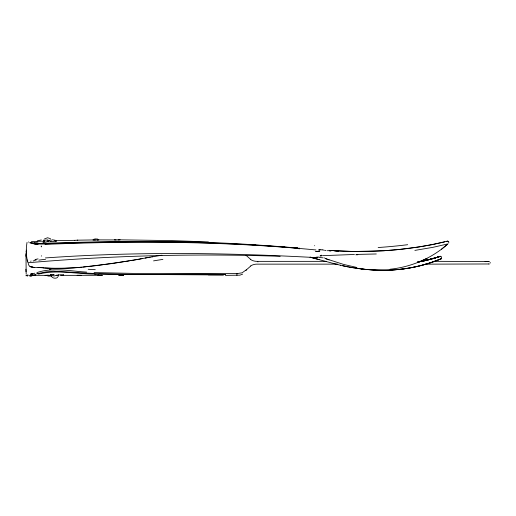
<?xml version="1.0" encoding="UTF-8"?>
<svg xmlns="http://www.w3.org/2000/svg" width="516" height="516" viewBox="0 0 516 516"><rect width="100%" height="100%" fill="white"/><g stroke="black" fill="none" stroke-linecap="round" stroke-linejoin="round"><path stroke-width="0.77" d="M25.884 256.259L26.568 250.15M25.981 253.737L26.174 274.209M490.181 263.076L490.181 262.412M26.097 251.937L26.413 250.286M27.032 242.385C25.929 248.88 26 255.794 27.767 262.173L27.129 259.967M448.739 243.03L448.785 241.752L447.669 241.088L432.356 244.565L418.973 246.919L399.261 249.473L383.878 250.744L353.776 251.505L328.724 250.35M48.943 240.895L50.323 239.882L51.581 240.204M44.35 240.701L45.595 240.043L47.459 240.114M313.928 257.497L313.651 257.723L314.347 257.51M361.277 268.552L360.6 268.83L349.326 267.101M237.134 273.603L242.127 272.809L246.525 269.649M246.358 269.881L250.795 265.985M63.623 275.151L63.649 275.131A3.999 0.4 3.8 0 1 63.358 275.234M441.567 249.17L447.933 243.887L432.969 247.325L414.877 250.395M447.495 244.274C431.647 258.393 411.213 266.991 390.161 269.223M44.221 239.101L47.498 237.753L50.491 238.676M446.669 241.623L448.301 241.288M30.599 261.322L31.115 261.012M58.611 275.97L58.114 276.06M50.703 274.744L50.652 274.77A4.064 0.529 -3.7 0 0 50.523 274.847A4.064 0.51 -4.6 0 1 50.71 274.77L53.664 274.628M57.676 277.421C55.747 278.737 52.8 278.434 51.452 276.441M318.237 256.807L317.617 257.084M418.921 262.051L426.984 258.342M48.304 241.372L44.879 242.217A1.464 0.342 -2 0 1 43.667 242.146A1.948 0.406 -0.8 0 1 43.518 242.107L43.163 241.94M439.78 259.355C442.212 259.696 441.664 255.285 440.574 256.652M440.916 258.897L440.909 258.226M441.032 258.851L431.673 262.341A151.065 151.046 82.8 0 1 390.625 270.081A148.569 148.55 80.1 0 1 387.206 270.197L376.074 270.094L364.947 269.313M438.948 259.683C416.328 268.72 391.567 271.829 367.366 269.539M93.499 239.379L95.157 238.914L97.73 239.063M242.604 274.164L239.863 275.176L225.66 275.363M440.374 256.329L439.748 256.529M439.58 256.581L439.219 256.691M438.368 256.962L430.112 259.303A184.915 184.896 80.9 0 1 419.018 261.812M34.843 273.177L31.134 274.222M320.01 256.13L322.184 255.71M36.913 272.596C53.058 267.127 70.144 271.184 86.63 272.106M446.617 241.378L447.565 241.12M34.946 259.554L38.061 258.877M444.844 241.83C408.769 250.376 371.41 252.898 334.445 250.782L338.528 251.04L330.459 250.46M36.759 273.861L45.924 271.906L53.187 271.216L76.878 272.5C125.046 275.802 173.415 273.68 221.648 274.377L225.518 274.66M37.416 240.843L41.325 239.953M27.458 275.176L26.658 275.351L28.199 275.073M29.863 275.363L30.547 275.228M32.218 274.899L31.379 275.073M38.423 274.144C57.012 269.404 76.155 274.022 95.002 274.08M32.985 274.828L32.585 274.912M417.457 262.109L420.134 261.593A185.083 185.063 83.5 0 0 440.483 256.291A184.973 184.954 81 0 1 420.121 261.599L417.45 262.102L424.049 260.767M35.327 274.783L32.192 275.318M32.153 274.996L31.347 275.144M141.842 258.684L145.577 257.987M36.004 274.751L34.727 274.983M142.3 258.6L141.003 258.839M141.203 258.8L112.449 263.508L83.218 267.036M145.196 258.058L146.125 257.884M140.1 259.006L140.655 258.903M146.028 257.903L148.298 257.49M146.667 257.787L147.208 257.69M139.004 259.206L139.552 259.109M138.449 259.309L137.346 259.509M147.705 257.594L148.84 257.394M148.544 257.445L161.921 255.226M136.521 259.658L134.037 260.096M149.382 257.297L150.221 257.142M30.463 275.241L30.102 275.305M133.483 260.193L130.941 260.625M151.904 256.852L152.742 256.704M129.264 260.909L97.04 265.527M55.786 241.185L56.315 241.004L54.277 241.288M32.102 275.325L45.311 275.344M77.793 240.172L92.919 239.946M96.486 265.592L93.17 265.979M92.616 266.037L91.513 266.166M90.958 266.224L88.197 266.527M87.643 266.585L86.533 266.701M85.43 266.811L85.985 266.759M399.532 269.384L388.825 270.145L378.66 270.178A190.049 190.03 84.1 0 1 349.764 267.178L347.778 266.804M120.099 239.837L171.886 240.604L208.406 241.933M84.876 266.869L81.831 267.172M82.063 267.146L77.684 267.559M81.006 267.249L80.451 267.301M320.191 249.725L318.74 249.847M319.036 249.821L319.372 249.789M80.174 267.327L79.341 267.404M78.239 267.507L78.793 267.456M77.181 240.217L77.748 240.166L74.891 240.327M45.376 257.948C134.708 251.576 224.473 252.634 313.851 257.49M76.865 275.363L61.069 275.344M79.935 275.312L99.84 275.299L99.04 275.312M118.874 275.357L120.757 275.299M77.826 267.546L64.481 268.417M77.129 267.611L76.02 267.707M29.148 262.67C112.598 255.485 196.48 253.375 280.182 256.323M75.465 267.752L74.362 267.843M98.846 239.914L97.047 240.011L98.73 239.914M73.807 267.888L52.735 268.449M117.829 239.934L120.08 239.83L117.422 239.94M51.497 275.305L51.806 275.305A1.097 0.884 -69.6 0 0 52.045 275.589L54.251 275.97L56.689 275.202M56.754 275.196L58.392 275.093M322.861 255.659L354.447 254.465M31.392 241.533L41.654 241.217M98.891 275.318L97.911 275.363M119.202 275.338L120.086 275.318M43.396 241.153L43.492 241.153A9.656 1.593 10 0 1 43.757 241.036M376.306 253.975L356.575 254.427M78.045 275.312L77.148 275.338L78.845 275.299M42.66 241.185L42.66 241.185A10.262 0.529 -2 0 0 43.267 241.146A9.546 0.419 -2.1 0 0 44.041 241.101M118.944 275.363L119.506 275.325M96.995 240.011L96.266 240.03M63.939 268.436L44.615 268.049M54.896 240.714L74.852 240.327M60.843 274.983L60.985 274.976A4.838 0.574 0 0 1 61.552 274.97L63.649 275.105L63.223 275.015M77.89 275.312L78.567 275.305M44.976 244.391C135.005 240.63 225.305 241.301 315.057 249.867L315.927 249.925M51.278 276.105L47.827 276.073M120.215 275.318L120.621 275.305M45.06 275.357L47.195 275.312M45.473 275.351L46.272 275.325M485.072 261.651L489.258 261.496L434.569 261.335M46.369 275.331L48.452 275.299A9.901 0.464 0 0 1 49.246 275.318L50.071 275.299M37.462 241.307L37.081 241.307M99.975 275.305L102.194 275.344M120.912 275.305L123.679 275.357L121.46 275.299M237.031 273.603L143.416 273.615L94.099 272.583M99.136 239.888L116.764 239.94M225.589 275.009L225.498 274.557L222.886 274.493M79.071 275.305L79.774 275.299L79.438 275.305M95.712 240.037L93.196 239.966M208.322 274.854L223.447 274.828M326.118 261.348L257.955 261.36L257.955 261.96M420.108 261.335L423.913 261.335M337.793 264.14L256.529 264.147A10.694 9.707 0.4 0 0 250.724 265.888M425.436 264.153L489.245 263.973L488.833 263.934M50.007 275.305L50.213 275.305A10.023 0.406 0 0 1 51.026 275.312L51.187 275.305A8.772 0.922 -6.4 0 0 51.413 275.37A10.494 0.387 0 0 0 51.142 275.312M257.716 261.36L256.529 261.341A10.694 9.707 -0.4 0 1 250.724 259.6M95.389 240.037L93.015 239.953M100.691 275.299L102.342 275.351M79.619 275.305L81.122 275.344M116.21 239.934L114.346 239.843M318.753 257.439L323.222 257.839M98.801 274.19L223.48 274.964M38.758 243.913L41.867 243.952A51.497 17.357 -1.9 0 0 43.247 243.939C128.136 240.546 213.263 240.875 297.951 248.241M39.035 243.41C110.643 241.127 182.38 239.927 253.924 244.803M51.735 268.417L38.061 267.481M50.923 241.211L50.529 241.185M37.584 244.32L34.404 244.023M253.93 244.803L255.214 244.887M255.226 244.887L267.727 245.706M49.233 241.107L48.685 240.779A1.258 1.258 0 0 0 48.543 240.63M58.018 276.06L56.25 275.286M267.714 245.706L280.22 246.609M280.201 246.616L297.229 247.983L295.1 247.803M43.77 267.991C39.132 266.121 27.509 270.132 28.257 262.27M282.329 246.777L284.458 246.938M52.232 239.785L55.167 240.237M36.21 243.778L35.868 243.745M297.945 248.241L299.093 248.338M330.891 251.053L329.24 250.892M364.528 269.268L365.031 269.32M364.696 269.288L363.87 269.204M364.032 269.217L363.232 269.133M363.548 269.165L362.632 269.068M362.922 269.1L362.09 269.004M328.234 250.782L327.292 250.673M362.355 269.036L361.845 268.978M361.961 268.991L361.219 268.907M361.31 268.913L360.858 268.862M326.041 250.524L324.861 250.325M32.308 266.791L30.018 266.475M51.323 275.26L51.142 275.234A9.939 0.49 0 0 0 50.297 275.292M322.171 249.796L324.171 250.183M348.552 266.953L344.424 266.127M347.52 266.759L340.296 265.205M356.904 267.481L343.74 264.463L325.622 258.639M343.65 265.959L344.166 266.075M343.392 265.908L342.618 265.734M340.56 265.269L335.774 264.082M337.709 264.579L337.193 264.45M310.032 257.187L317.85 259.29M336.161 264.186L334.245 263.676M310.232 257.2L317.172 259.103M318.527 259.471L319.133 259.632M333.523 263.483L318.862 259.561M333.355 263.437L334.342 263.702M317.301 259.142L318.74 259.529M329.144 259.929L325.074 258.432L324.558 257.787M30.412 243.055L29.696 242.733M250.795 259.503L246.022 255.297M28.761 242.146L28.496 241.927M43.725 240.037L44.118 240.907L43.989 240.52M441.025 258.78L441.032 258.832A152.143 152.123 82 0 1 399.539 269.423M25.877 269.21L25.981 271.751M236.928 273.603L236.928 275.338M440.483 256.291A184.973 184.954 -89.9 0 1 420.121 261.599A185.083 185.063 81 0 0 440.483 256.291A184.973 184.954 88.9 0 1 420.121 261.599M153.562 260.877A443.102 419.76 5.6 0 1 162.901 259.406M34.095 267.417A13.145 0.768 4.5 0 1 30.147 266.643M246.171 270.287A23.42 23.027 -1.3 0 1 245.997 270.455M95.266 269.687A129.968 50.168 -0.8 0 1 88.184 269.268M30.65 274.035A40.074 1.767 -13.5 0 1 32.676 273.435M28.07 275.299A25.387 0.987 -18.3 0 1 25.819 275.725M32.069 273.809A27.187 1.348 -18.1 0 1 30.547 274.202M223.441 274.66A1.129 0.768 -81.3 0 1 223.531 274.402M223.422 274.564A1.129 0.768 -80.8 0 1 223.505 274.306M50.987 269.268A29.896 0.374 -14 0 1 49.42 269.662M30.334 275.363A17.499 0.632 -15.1 0 1 29.786 275.441M37.816 273.57A17.957 0.355 -11.8 0 1 37.023 273.725M32.766 274.847A25.252 1.606 -16.7 0 1 32.379 274.925M27.206 276.602A32.514 2.135 -16.9 0 1 27.213 276.57M32.656 275.634A23.871 1.748 -15.8 0 1 31.876 275.705M31.818 275.576A13.229 0.639 -13.4 0 1 32.65 275.228M31.65 276.099A31.147 1.548 -14.9 0 1 29.876 276.299M98.646 274.518A177.394 48.207 -0.5 0 1 94.815 274.409M51.723 275.976A2.006 0.826 -86.6 0 1 51.632 275.886M48.42 275.292A9.978 0.432 0 0 1 49.226 275.286M46.95 275.28A8.688 0.335 0 0 1 48.194 275.273M63.468 275.183A4.225 0.4 2.8 0 1 63.126 275.234M62.597 275.286A8.688 0.909 3.6 0 1 61.804 275.325L61.952 275.318A10.017 1.038 3.6 0 1 61.288 275.37M58.437 274.964A7.759 0.871 -0.1 0 1 60.533 274.854M57.96 275.054A9.617 0.684 -1 0 1 58.489 275.022M61.372 275.273A9.901 0.71 2.1 0 1 60.791 275.286M62.726 275.209A7.508 0.677 3.1 0 1 61.604 275.254M53.019 274.725A6.889 0.529 5.5 0 1 53.98 274.88M53.587 274.641A4.438 0.574 1.6 0 1 54.006 274.693M51.02 275.028A6.901 0.858 -5.8 0 1 50.697 274.938M50.916 275.144A9.14 1.161 -9.1 0 1 50.71 275.086M51.058 275.357A9.591 1.187 -8.8 0 1 50.82 275.299M50.587 274.893A5.882 0.722 -7.2 0 1 50.639 274.854M317.817 257.342A5.373 3.096 0.9 0 1 314.257 257.761M316.463 258.619A6.063 0.445 -29.4 0 1 316.772 258.452M320.223 255.407A11.526 2.27 -36.1 0 1 320.862 255.472M320.933 255.297A22.685 4.134 14.8 0 1 321.462 255.181M314.715 245.764A29.863 1.451 45.1 0 1 314.579 245.635M319.778 251.092A8.553 4.831 2.1 0 1 315.734 251.376M320.114 249.834A8.075 3.554 -18.1 0 1 322.074 249.886M41.506 246.854A17.383 0.632 30 0 1 41.138 246.635M35.585 243.475A9.585 1.735 5.8 0 1 32.36 242.83M44.963 243.7A39.313 13.461 -1.7 0 1 37.907 243.681M319.578 251.047A8.579 4.85 2 0 1 315.747 251.292M41.325 256.078A17.402 0.639 -37.4 0 1 41.661 255.813M33.121 260.999A9.559 1.748 -12.9 0 1 36.21 259.967M38.829 260.135A38.5 13.816 -4.9 0 1 45.498 259.348M316.237 257.774A6.779 3.844 0.9 0 1 314.302 257.819M317.011 257.084A4.005 1.903 0.6 0 1 316.018 257.265M407.672 244.7A103.929 20.788 -4.7 0 1 378.163 247.519M355.776 254.781A103.929 6.676 0 0 1 357.807 254.749M299.261 248.422A1.09 0.78 -85.4 0 1 299.196 248.68M299.196 248.054A1.051 1.051 0 0 1 299.087 248.983M297.158 248.409A1.051 1.051 0 0 1 297.293 247.88M297.113 248.467A1.084 0.78 -85.4 0 1 297.106 248.144M35.688 243.758A20.782 0.8 27.3 0 1 35.34 243.552M40.338 243.668A11.01 0.587 22.7 0 1 39.835 243.455M37.365 242.881A7.624 1.451 2.4 0 1 34.727 242.52M39.081 243.281A14.119 3.825 -1.4 0 1 36.907 243.165M38.655 244.094A18.312 5.876 -1.8 0 1 36.036 243.945M35.52 244.023A9.617 2.799 -1.2 0 1 31.553 243.275M31.947 243.146A7.772 1.6 2.6 0 1 31.637 243.049M30.934 243.055A9.036 1.664 4.2 0 1 30.199 242.623M30.954 242.681A14.19 1.903 9.3 0 1 32.05 242.623M41.538 246.203A16.402 0.613 28.3 0 1 41.196 246.009M34.308 242.436A9.049 1.284 8.4 0 1 33.959 242.359M42.989 243.01A12.3 0.477 -22.2 0 1 42.764 243.107M48.53 241.23A10.004 0.677 -14.2 0 1 48.356 241.314M43.241 241.952A7.301 1.277 3.2 0 1 44.279 241.643M55.218 240.772A6.94 1.006 -7.7 0 1 55.909 240.83M55.98 240.837A4.315 0.587 -6.9 0 1 56.244 240.907M53.877 241.63A7.63 1.219 -1.7 0 1 49.891 241.404M47.685 241.14A10.294 0.413 1.8 0 1 47.111 241.082M56.154 240.92A4.302 0.555 -5.9 0 0 55.831 240.862A6.998 0.909 -6.2 0 0 55.399 240.824M44.305 241.32A9.681 1.309 5.8 0 1 44.808 241.262M43.112 241.643A7.295 1.219 10.8 0 1 43.009 241.449M47.478 239.992A2.451 2.432 28.7 0 1 48.652 240.482"/></g></svg>
